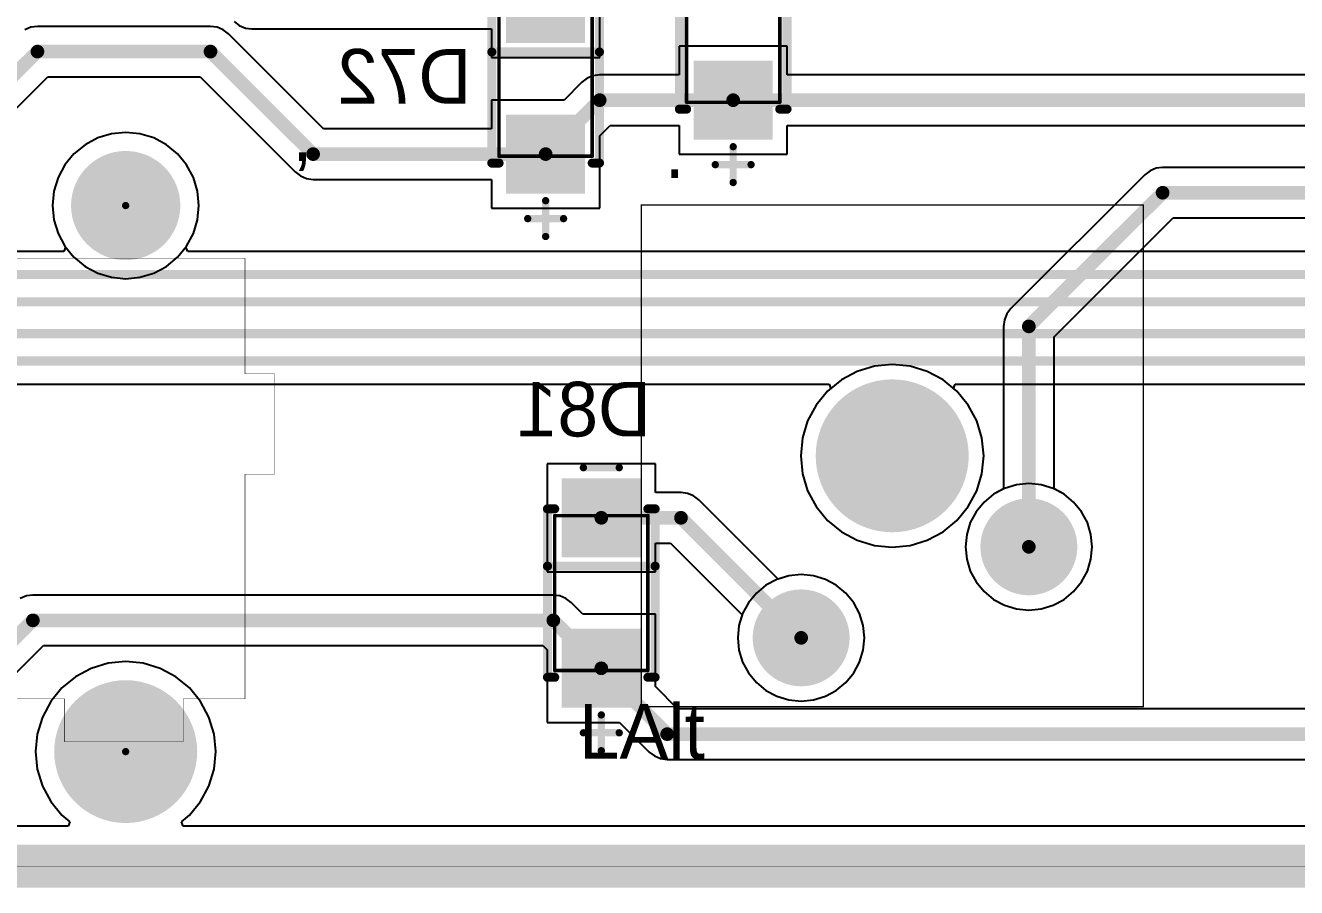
# Model space of a CAD drawing. Header units: millimetres. Extents: x 25 to 374, y 23 to 150.
# Drawn here: x 203.72 to 239.17, y 22.97 to 47.03 of the extents above; entities that cross this region are included whole.
import ezdxf

# ---------------------------------------------------------------- set-up
doc = ezdxf.new("R2010")
doc.units = ezdxf.units.MM
for name, color, linetype in [('BottomLayer', 5, 'Continuous'), ('BottomOverlay', 54, 'Continuous'), ('BottomPaste', 16, 'Continuous'), ('BottomSolder', 6, 'Continuous'), ('KeepOutLayer', 6, 'Continuous'), ('Mechanical1', 6, 'Continuous'), ('Mechanical13', 56, 'Continuous'), ('Mechanical15', 56, 'Continuous'), ('MultiLayer', 9, 'Continuous'), ('PadHoleLayer', 156, 'Continuous'), ('TopLayer', 1, 'Continuous'), ('TopOverlay', 2, 'Continuous'), ('TopSolder', 216, 'Continuous')]:
    doc.layers.add(name, color=color, linetype=linetype)

# ---------------------------------------------------------------- blocks, each defined once
blk = doc.blocks.new('SMA_DO_214AC__S1_B_100')
at = {"layer": 'BottomLayer'}
for points in [[(-1.1, -1), (-1.1, 1), (-3.1, -1), (-3.1, 1)], [(3.1, -1), (3.1, 1), (1.1, -1), (1.1, 1)]]:
    blk.add_solid(points, dxfattribs=at)
at = {"layer": 'BottomOverlay', "const_width": 0.254}
for points in [[(-2.35, 1.3), (-2.35, 1.5)], [(2.35, 1.5), (-2.35, 1.5)], [(-0.75, -1.5), (-0.75, 1.5)], [(2.35, 1.3), (2.35, 1.5)], [(-2.35, -1.5), (-2.35, -1.3)], [(2.35, -1.5), (-2.35, -1.5)], [(2.35, -1.5), (2.35, -1.3)]]:
    blk.add_lwpolyline(points, dxfattribs=at)
at = {"layer": 'BottomOverlay', "const_width": 0.127}
for points in [[(-2.414, 1.5, 1), (-2.287, 1.5, 1)], [(-2.414, 1.5, 1), (-2.287, 1.5, 1)], [(-2.414, 1.3, 1), (-2.287, 1.3, 1)], [(-0.814, 1.5, 1), (-0.687, 1.5, 1)], [(2.287, 1.5, 1), (2.414, 1.5, 1)], [(2.287, 1.5, 1), (2.414, 1.5, 1)], [(2.287, 1.3, 1), (2.414, 1.3, 1)], [(-2.414, -1.3, 1), (-2.287, -1.3, 1)], [(-2.414, -1.5, 1), (-2.287, -1.5, 1)], [(-2.414, -1.5, 1), (-2.287, -1.5, 1)], [(-0.814, -1.5, 1), (-0.687, -1.5, 1)], [(2.287, -1.3, 1), (2.414, -1.3, 1)], [(2.287, -1.5, 1), (2.414, -1.5, 1)], [(2.287, -1.5, 1), (2.414, -1.5, 1)]]:
    blk.add_lwpolyline(points, format="xyb", close=True, dxfattribs=at)
at = {"layer": 'BottomPaste'}
for points in [[(-1.1, -1), (-1.1, 1), (-3.1, -1), (-3.1, 1)], [(3.1, -1), (3.1, 1), (1.1, -1), (1.1, 1)]]:
    blk.add_solid(points, dxfattribs=at)
at = {"layer": 'BottomSolder'}
for points in [[(-0.998, -1.102), (-0.998, 1.102), (-3.202, -1.102), (-3.202, 1.102)], [(3.202, -1.102), (3.202, 1.102), (0.998, -1.102), (0.998, 1.102)]]:
    blk.add_solid(points, dxfattribs=at)
at = {"layer": 'Mechanical13', "const_width": 0.1}
for points in [[(2.16, 1.3), (-2.16, 1.3)], [(-2.16, -1.3), (-2.16, 1.3)], [(2.16, -1.3), (2.16, 1.3)], [(2.16, -1.3), (-2.16, -1.3)]]:
    blk.add_lwpolyline(points, dxfattribs=at)
at = {"layer": 'Mechanical13', "const_width": 0.05}
for points in [[(-2.185, 1.3, 1), (-2.135, 1.3, 1)], [(-2.185, 1.3, 1), (-2.135, 1.3, 1)], [(2.135, 1.3, 1), (2.185, 1.3, 1)], [(2.135, 1.3, 1), (2.185, 1.3, 1)], [(-2.185, -1.3, 1), (-2.135, -1.3, 1)], [(-2.185, -1.3, 1), (-2.135, -1.3, 1)], [(2.135, -1.3, 1), (2.185, -1.3, 1)], [(2.135, -1.3, 1), (2.185, -1.3, 1)]]:
    blk.add_lwpolyline(points, format="xyb", close=True, dxfattribs=at)
at = {"layer": 'Mechanical15', "const_width": 0.203}
for points in [[(-3.5, -0.5), (-3.5, 0.5)], [(3.9, -0.5), (3.9, 0.5)], [(4.4, 0), (3.4, 0)]]:
    blk.add_lwpolyline(points, dxfattribs=at)
at = {"layer": 'Mechanical15', "const_width": 0.102}
for points in [[(-3.551, 0.5, 1), (-3.449, 0.5, 1)], [(3.849, 0.5, 1), (3.951, 0.5, 1)], [(3.349, 0, 1), (3.451, 0, 1)], [(4.349, 0, 1), (4.451, 0, 1)], [(-3.551, -0.5, 1), (-3.449, -0.5, 1)], [(3.849, -0.5, 1), (3.951, -0.5, 1)]]:
    blk.add_lwpolyline(points, format="xyb", close=True, dxfattribs=at)
blk = doc.blocks.new('SMA_DO_214AC__S1_B_101')
at = {"layer": 'BottomLayer'}
for points in [[(-1.1, -1), (-1.1, 1), (-3.1, -1), (-3.1, 1)], [(3.1, -1), (3.1, 1), (1.1, -1), (1.1, 1)]]:
    blk.add_solid(points, dxfattribs=at)
at = {"layer": 'BottomOverlay', "const_width": 0.254}
for points in [[(-2.35, 1.3), (-2.35, 1.5)], [(2.35, 1.5), (-2.35, 1.5)], [(-0.75, -1.5), (-0.75, 1.5)], [(2.35, 1.3), (2.35, 1.5)], [(-2.35, -1.5), (-2.35, -1.3)], [(2.35, -1.5), (-2.35, -1.5)], [(2.35, -1.5), (2.35, -1.3)]]:
    blk.add_lwpolyline(points, dxfattribs=at)
at = {"layer": 'BottomOverlay', "const_width": 0.127}
for points in [[(-2.414, 1.5, 1), (-2.287, 1.5, 1)], [(-2.414, 1.5, 1), (-2.287, 1.5, 1)], [(-2.414, 1.3, 1), (-2.287, 1.3, 1)], [(-0.814, 1.5, 1), (-0.687, 1.5, 1)], [(2.287, 1.5, 1), (2.414, 1.5, 1)], [(2.287, 1.5, 1), (2.414, 1.5, 1)], [(2.287, 1.3, 1), (2.414, 1.3, 1)], [(-2.414, -1.3, 1), (-2.287, -1.3, 1)], [(-2.414, -1.5, 1), (-2.287, -1.5, 1)], [(-2.414, -1.5, 1), (-2.287, -1.5, 1)], [(-0.814, -1.5, 1), (-0.687, -1.5, 1)], [(2.287, -1.3, 1), (2.414, -1.3, 1)], [(2.287, -1.5, 1), (2.414, -1.5, 1)], [(2.287, -1.5, 1), (2.414, -1.5, 1)]]:
    blk.add_lwpolyline(points, format="xyb", close=True, dxfattribs=at)
at = {"layer": 'BottomPaste'}
for points in [[(-1.1, -1), (-1.1, 1), (-3.1, -1), (-3.1, 1)], [(3.1, -1), (3.1, 1), (1.1, -1), (1.1, 1)]]:
    blk.add_solid(points, dxfattribs=at)
at = {"layer": 'BottomSolder'}
for points in [[(-0.998, -1.102), (-0.998, 1.102), (-3.202, -1.102), (-3.202, 1.102)], [(3.202, -1.102), (3.202, 1.102), (0.998, -1.102), (0.998, 1.102)]]:
    blk.add_solid(points, dxfattribs=at)
at = {"layer": 'Mechanical13', "const_width": 0.1}
for points in [[(2.16, 1.3), (-2.16, 1.3)], [(-2.16, -1.3), (-2.16, 1.3)], [(2.16, -1.3), (2.16, 1.3)], [(2.16, -1.3), (-2.16, -1.3)]]:
    blk.add_lwpolyline(points, dxfattribs=at)
at = {"layer": 'Mechanical13', "const_width": 0.05}
for points in [[(-2.185, 1.3, 1), (-2.135, 1.3, 1)], [(-2.185, 1.3, 1), (-2.135, 1.3, 1)], [(2.135, 1.3, 1), (2.185, 1.3, 1)], [(2.135, 1.3, 1), (2.185, 1.3, 1)], [(-2.185, -1.3, 1), (-2.135, -1.3, 1)], [(-2.185, -1.3, 1), (-2.135, -1.3, 1)], [(2.135, -1.3, 1), (2.185, -1.3, 1)], [(2.135, -1.3, 1), (2.185, -1.3, 1)]]:
    blk.add_lwpolyline(points, format="xyb", close=True, dxfattribs=at)
at = {"layer": 'Mechanical15', "const_width": 0.203}
for points in [[(-3.5, -0.5), (-3.5, 0.5)], [(3.9, -0.5), (3.9, 0.5)], [(4.4, 0), (3.4, 0)]]:
    blk.add_lwpolyline(points, dxfattribs=at)
at = {"layer": 'Mechanical15', "const_width": 0.102}
for points in [[(-3.551, 0.5, 1), (-3.449, 0.5, 1)], [(3.849, 0.5, 1), (3.951, 0.5, 1)], [(3.349, 0, 1), (3.451, 0, 1)], [(4.349, 0, 1), (4.451, 0, 1)], [(-3.551, -0.5, 1), (-3.449, -0.5, 1)], [(3.849, -0.5, 1), (3.951, -0.5, 1)]]:
    blk.add_lwpolyline(points, format="xyb", close=True, dxfattribs=at)
blk = doc.blocks.new('SMA_DO_214AC__S1_B_109')
at = {"layer": 'BottomLayer'}
for points in [[(-1.1, -1), (-1.1, 1), (-3.1, -1), (-3.1, 1)], [(3.1, -1), (3.1, 1), (1.1, -1), (1.1, 1)]]:
    blk.add_solid(points, dxfattribs=at)
at = {"layer": 'BottomOverlay', "const_width": 0.254}
for points in [[(-2.35, 1.3), (-2.35, 1.5)], [(2.35, 1.5), (-2.35, 1.5)], [(-0.75, -1.5), (-0.75, 1.5)], [(2.35, 1.3), (2.35, 1.5)], [(-2.35, -1.5), (-2.35, -1.3)], [(2.35, -1.5), (-2.35, -1.5)], [(2.35, -1.5), (2.35, -1.3)]]:
    blk.add_lwpolyline(points, dxfattribs=at)
at = {"layer": 'BottomOverlay', "const_width": 0.127}
for points in [[(-2.414, 1.5, 1), (-2.287, 1.5, 1)], [(-2.414, 1.5, 1), (-2.287, 1.5, 1)], [(-2.414, 1.3, 1), (-2.287, 1.3, 1)], [(-0.814, 1.5, 1), (-0.687, 1.5, 1)], [(2.287, 1.5, 1), (2.414, 1.5, 1)], [(2.287, 1.5, 1), (2.414, 1.5, 1)], [(2.287, 1.3, 1), (2.414, 1.3, 1)], [(-2.414, -1.3, 1), (-2.287, -1.3, 1)], [(-2.414, -1.5, 1), (-2.287, -1.5, 1)], [(-2.414, -1.5, 1), (-2.287, -1.5, 1)], [(-0.814, -1.5, 1), (-0.687, -1.5, 1)], [(2.287, -1.3, 1), (2.414, -1.3, 1)], [(2.287, -1.5, 1), (2.414, -1.5, 1)], [(2.287, -1.5, 1), (2.414, -1.5, 1)]]:
    blk.add_lwpolyline(points, format="xyb", close=True, dxfattribs=at)
at = {"layer": 'BottomPaste'}
for points in [[(-1.1, -1), (-1.1, 1), (-3.1, -1), (-3.1, 1)], [(3.1, -1), (3.1, 1), (1.1, -1), (1.1, 1)]]:
    blk.add_solid(points, dxfattribs=at)
at = {"layer": 'BottomSolder'}
for points in [[(-0.998, -1.102), (-0.998, 1.102), (-3.202, -1.102), (-3.202, 1.102)], [(3.202, -1.102), (3.202, 1.102), (0.998, -1.102), (0.998, 1.102)]]:
    blk.add_solid(points, dxfattribs=at)
at = {"layer": 'Mechanical13', "const_width": 0.1}
for points in [[(2.16, 1.3), (-2.16, 1.3)], [(-2.16, -1.3), (-2.16, 1.3)], [(2.16, -1.3), (2.16, 1.3)], [(2.16, -1.3), (-2.16, -1.3)]]:
    blk.add_lwpolyline(points, dxfattribs=at)
at = {"layer": 'Mechanical13', "const_width": 0.05}
for points in [[(-2.185, 1.3, 1), (-2.135, 1.3, 1)], [(-2.185, 1.3, 1), (-2.135, 1.3, 1)], [(2.135, 1.3, 1), (2.185, 1.3, 1)], [(2.135, 1.3, 1), (2.185, 1.3, 1)], [(-2.185, -1.3, 1), (-2.135, -1.3, 1)], [(-2.185, -1.3, 1), (-2.135, -1.3, 1)], [(2.135, -1.3, 1), (2.185, -1.3, 1)], [(2.135, -1.3, 1), (2.185, -1.3, 1)]]:
    blk.add_lwpolyline(points, format="xyb", close=True, dxfattribs=at)
at = {"layer": 'Mechanical15', "const_width": 0.203}
for points in [[(-3.5, -0.5), (-3.5, 0.5)], [(3.9, -0.5), (3.9, 0.5)], [(4.4, 0), (3.4, 0)]]:
    blk.add_lwpolyline(points, dxfattribs=at)
at = {"layer": 'Mechanical15', "const_width": 0.102}
for points in [[(-3.551, 0.5, 1), (-3.449, 0.5, 1)], [(3.849, 0.5, 1), (3.951, 0.5, 1)], [(3.349, 0, 1), (3.451, 0, 1)], [(4.349, 0, 1), (4.451, 0, 1)], [(-3.551, -0.5, 1), (-3.449, -0.5, 1)], [(3.849, -0.5, 1), (3.951, -0.5, 1)]]:
    blk.add_lwpolyline(points, format="xyb", close=True, dxfattribs=at)
blk = doc.blocks.new('1_6_25_120')
at = {"layer": 'BottomSolder', "const_width": 0.1016}
for points in [[(49.9872, 6.985, 1), (50.0888, 6.985, 1)], [(49.9872, -8.255, 1), (50.0888, -8.255, 1)]]:
    blk.add_lwpolyline(points, format="xyb", close=True, dxfattribs=at)
at = {"layer": 'PadHoleLayer'}
for points, const_width in [([(49.276, 6.985, 1), (50.8, 6.985, 1)], 1.524), ([(49.04105, -8.255, 1), (51.03495, -8.255, 1)], 1.9939)]:
    blk.add_lwpolyline(points, format="xyb", close=True, dxfattribs=dict(at, const_width=const_width))
at = {"layer": 'TopSolder', "const_width": 0.1016}
for points in [[(49.9872, 6.985, 1), (50.0888, 6.985, 1)], [(49.9872, -8.255, 1), (50.0888, -8.255, 1)]]:
    blk.add_lwpolyline(points, format="xyb", close=True, dxfattribs=at)
blk = doc.blocks.new('MX_SW_3_201')
at = {"layer": 'BottomLayer'}
for points, const_width in [([(-1.016, 0, 1), (1.016, 0, 1)], 2.032), ([(3.185, -2.54, 1), (4.435, -2.54, 1)], 1.25), ([(-3.165, -5.08, 1), (-1.915, -5.08, 1)], 1.25)]:
    blk.add_lwpolyline(points, format="xyb", close=True, dxfattribs=dict(at, const_width=const_width))
at = {"layer": 'BottomSolder'}
for points, const_width in [([(-1.067, 0, 1), (1.067, 0, 1)], 2.134), ([(3.134, -2.54, 1), (4.486, -2.54, 1)], 1.352), ([(-3.216, -5.08, 1), (-1.864, -5.08, 1)], 1.352)]:
    blk.add_lwpolyline(points, format="xyb", close=True, dxfattribs=dict(at, const_width=const_width))
at = {"layer": 'Mechanical1', "const_width": 0.0381}
for points in [[(-7, -7), (-7, 7)], [(-7, 7), (7, 7)], [(7, -7), (7, 7)], [(-7, -7), (7, -7)]]:
    blk.add_lwpolyline(points, dxfattribs=at)
at = {"layer": 'Mechanical1', "const_width": 0.0191}
for points in [[(-7.01, 7, 1), (-6.99, 7, 1)], [(-7.01, 7, 1), (-6.99, 7, 1)], [(6.99, 7, 1), (7.01, 7, 1)], [(6.99, 7, 1), (7.01, 7, 1)], [(-7.01, -7, 1), (-6.99, -7, 1)], [(-7.01, -7, 1), (-6.99, -7, 1)], [(6.99, -7, 1), (7.01, -7, 1)], [(6.99, -7, 1), (7.01, -7, 1)]]:
    blk.add_lwpolyline(points, format="xyb", close=True, dxfattribs=at)
at = {"layer": 'MultiLayer'}
for points, const_width in [([(-1.016, 0, 1), (1.016, 0, 1)], 2.032), ([(3.185, -2.54, 1), (4.435, -2.54, 1)], 1.25), ([(-3.165, -5.08, 1), (-1.915, -5.08, 1)], 1.25)]:
    blk.add_lwpolyline(points, format="xyb", close=True, dxfattribs=dict(at, const_width=const_width))
at = {"layer": 'PadHoleLayer'}
for points, const_width in [([(-1.016, 0, 1), (1.016, 0, 1)], 2.032), ([(3.435, -2.54, 1), (4.185, -2.54, 1)], 0.75), ([(-2.915, -5.08, 1), (-2.165, -5.08, 1)], 0.75)]:
    blk.add_lwpolyline(points, format="xyb", close=True, dxfattribs=dict(at, const_width=const_width))
at = {"layer": 'TopLayer'}
for points, const_width in [([(-1.016, 0, 1), (1.016, 0, 1)], 2.032), ([(3.185, -2.54, 1), (4.435, -2.54, 1)], 1.25), ([(-3.165, -5.08, 1), (-1.915, -5.08, 1)], 1.25)]:
    blk.add_lwpolyline(points, format="xyb", close=True, dxfattribs=dict(at, const_width=const_width))
at = {"layer": 'TopSolder'}
for points, const_width in [([(-1.067, 0, 1), (1.067, 0, 1)], 2.134), ([(3.134, -2.54, 1), (4.486, -2.54, 1)], 1.352), ([(-3.216, -5.08, 1), (-1.864, -5.08, 1)], 1.352)]:
    blk.add_lwpolyline(points, format="xyb", close=True, dxfattribs=dict(at, const_width=const_width))

msp = doc.modelspace()

# ---------------------------------------------------------------- linework, layer by layer
at = {"layer": 'BottomLayer'}
for p, q in [((219.732, 46.132), (219.732, 49.148)), ((203.869, 46.982), (203.699, 46.912)), ((204.051, 47.006), (203.869, 46.982)), ((208.877, 47.006), (204.051, 47.006)), ((209.059, 46.982), (208.877, 47.006)), ((209.229, 46.912), (209.059, 46.982)), ((209.375, 46.8), (209.229, 46.912)), ((212.031, 44.144), (209.375, 46.8)), ((209.535, 47.141), (209.681, 47.03)), ((209.681, 47.03), (209.851, 46.959)), ((209.851, 46.959), (210.033, 46.935)), ((210.033, 46.935), (216.716, 46.935)), ((216.716, 46.935), (216.716, 46.132)), ((224.962, 46.454), (221.946, 46.454)), ((221.946, 46.454), (221.946, 45.65)), ((224.962, 45.65), (224.962, 46.454)), ((216.716, 46.132), (219.732, 46.132)), ((203.193, 44.448), (204.343, 45.597)), ((204.343, 45.597), (208.585, 45.597)), ((208.585, 45.597), (211.241, 42.941)), ((219.232, 45.444), (218.736, 44.948)), ((219.378, 45.556), (219.232, 45.444)), ((219.548, 45.626), (219.378, 45.556)), ((219.73, 45.65), (219.548, 45.626)), ((221.946, 45.65), (219.73, 45.65)), ((241.019, 45.65), (224.962, 45.65)), ((218.736, 44.948), (216.716, 44.948)), ((216.716, 44.948), (216.716, 44.144)), ((206.114, 44.007), (205.731, 43.89)), ((206.512, 44.046), (206.114, 44.007)), ((206.911, 44.007), (206.512, 44.046)), ((207.294, 43.89), (206.911, 44.007)), ((216.716, 44.144), (212.031, 44.144)), ((219.732, 43.951), (220.022, 44.241)), ((220.022, 44.241), (221.946, 44.241)), ((221.946, 44.241), (221.946, 43.438)), ((224.962, 43.438), (224.962, 44.241)), ((224.962, 44.241), (241.019, 44.241)), ((205.378, 43.702), (205.068, 43.448)), ((205.731, 43.89), (205.378, 43.702)), ((207.647, 43.702), (207.294, 43.89)), ((207.956, 43.448), (207.647, 43.702)), ((219.732, 41.932), (219.732, 43.951)), ((205.068, 43.448), (204.814, 43.138)), ((208.21, 43.138), (207.956, 43.448)), ((221.946, 43.438), (224.962, 43.438)), ((204.814, 43.138), (204.626, 42.785)), ((208.399, 42.785), (208.21, 43.138)), ((211.241, 42.941), (211.387, 42.83)), ((204.626, 42.785), (204.51, 42.402)), ((208.515, 42.402), (208.399, 42.785)), ((211.387, 42.83), (211.557, 42.759)), ((211.557, 42.759), (211.739, 42.735)), ((211.739, 42.735), (216.716, 42.735)), ((216.716, 42.735), (216.716, 41.932)), ((204.51, 42.402), (204.47, 42.004)), ((208.554, 42.004), (208.515, 42.402)), ((204.47, 42.004), (204.51, 41.606)), ((208.515, 41.606), (208.554, 42.004)), ((216.716, 41.932), (219.732, 41.932)), ((204.51, 41.606), (204.626, 41.223)), ((208.399, 41.223), (208.515, 41.606)), ((204.626, 41.223), (204.814, 40.87)), ((208.21, 40.87), (208.399, 41.223)), ((204.838, 40.841), (204.784, 40.726)), ((204.814, 40.87), (204.838, 40.841)), ((208.186, 40.841), (208.21, 40.87)), ((208.241, 40.726), (208.186, 40.841)), ((204.784, 40.726), (108.165, 40.726)), ((290.937, 40.726), (208.241, 40.726)), ((161.52, 37.018), (226.133, 37.018)), ((226.175, 36.899), (226.084, 36.824)), ((226.133, 37.018), (226.175, 36.899)), ((229.602, 36.899), (229.645, 37.018)), ((229.694, 36.824), (229.602, 36.899)), ((229.645, 37.018), (249.949, 37.018)), ((226.084, 36.824), (225.767, 36.437)), ((230.011, 36.437), (229.694, 36.824)), ((225.767, 36.437), (225.531, 35.996)), ((230.247, 35.996), (230.011, 36.437)), ((225.531, 35.996), (225.386, 35.517)), ((230.392, 35.517), (230.247, 35.996)), ((225.386, 35.517), (225.337, 35.019)), ((230.441, 35.019), (230.392, 35.517)), ((221.284, 34.797), (218.268, 34.797)), ((218.268, 34.797), (218.268, 31.781)), ((221.284, 33.993), (221.284, 34.797)), ((225.337, 35.019), (225.386, 34.521)), ((230.392, 34.521), (230.441, 35.019)), ((225.386, 34.521), (225.531, 34.042)), ((230.247, 34.042), (230.392, 34.521)), ((225.531, 34.042), (225.767, 33.601)), ((230.011, 33.601), (230.247, 34.042)), ((231.023, 34.111), (230.717, 33.948)), ((231.354, 34.212), (231.023, 34.111)), ((231.699, 34.245), (231.354, 34.212)), ((232.043, 34.212), (231.699, 34.245)), ((232.375, 34.111), (232.043, 34.212)), ((232.68, 33.948), (232.375, 34.111)), ((221.999, 33.993), (221.284, 33.993)), ((222.181, 33.969), (221.999, 33.993)), ((222.351, 33.899), (222.181, 33.969)), ((222.497, 33.787), (222.351, 33.899)), ((224.704, 31.58), (222.497, 33.787)), ((230.45, 33.728), (230.23, 33.46)), ((230.717, 33.948), (230.45, 33.728)), ((232.948, 33.728), (232.68, 33.948)), ((233.168, 33.46), (232.948, 33.728)), ((225.767, 33.601), (226.084, 33.214)), ((229.694, 33.214), (230.011, 33.601)), ((230.23, 33.46), (230.067, 33.155)), ((233.331, 33.155), (233.168, 33.46)), ((226.084, 33.214), (226.471, 32.897)), ((229.307, 32.897), (229.694, 33.214)), ((230.067, 33.155), (229.966, 32.824)), ((233.431, 32.824), (233.331, 33.155)), ((226.471, 32.897), (226.912, 32.661)), ((226.912, 32.661), (227.391, 32.516)), ((228.387, 32.516), (228.866, 32.661)), ((228.866, 32.661), (229.307, 32.897)), ((229.966, 32.824), (229.932, 32.479)), ((233.465, 32.479), (233.431, 32.824)), ((221.284, 31.781), (221.284, 32.584)), ((221.284, 32.584), (221.707, 32.584)), ((221.707, 32.584), (223.707, 30.584)), ((227.391, 32.516), (227.889, 32.467)), ((227.889, 32.467), (228.387, 32.516)), ((229.932, 32.479), (229.966, 32.134)), ((233.431, 32.134), (233.465, 32.479)), ((229.966, 32.134), (230.067, 31.803)), ((233.331, 31.803), (233.431, 32.134)), ((218.268, 31.781), (221.284, 31.781)), ((225.004, 31.672), (224.704, 31.58)), ((225.349, 31.705), (225.004, 31.672)), ((225.693, 31.672), (225.349, 31.705)), ((226.025, 31.571), (225.693, 31.672)), ((226.33, 31.408), (226.025, 31.571)), ((230.067, 31.803), (230.23, 31.498)), ((233.168, 31.498), (233.331, 31.803)), ((226.598, 31.188), (226.33, 31.408)), ((230.23, 31.498), (230.45, 31.23)), ((230.45, 31.23), (230.717, 31.01)), ((232.68, 31.01), (232.948, 31.23)), ((232.948, 31.23), (233.168, 31.498)), ((203.742, 31.107), (203.572, 31.037)), ((203.924, 31.131), (203.742, 31.107)), ((218.438, 31.131), (203.924, 31.131)), ((218.62, 31.107), (218.438, 31.131)), ((218.79, 31.037), (218.62, 31.107)), ((218.936, 30.925), (218.79, 31.037)), ((219.264, 30.597), (218.936, 30.925)), ((226.818, 30.92), (226.598, 31.188)), ((226.981, 30.615), (226.818, 30.92)), ((230.717, 31.01), (231.023, 30.847)), ((231.023, 30.847), (231.354, 30.746)), ((232.043, 30.746), (232.375, 30.847)), ((232.375, 30.847), (232.68, 31.01)), ((221.284, 30.597), (219.264, 30.597)), ((221.284, 28.577), (221.284, 30.597)), ((223.707, 30.584), (223.616, 30.284)), ((227.081, 30.284), (226.981, 30.615)), ((231.354, 30.746), (231.699, 30.712)), ((231.699, 30.712), (232.043, 30.746)), ((223.616, 30.284), (223.582, 29.939)), ((227.115, 29.939), (227.081, 30.284)), ((223.582, 29.939), (223.616, 29.594)), ((227.081, 29.594), (227.115, 29.939)), ((201.247, 26.753), (204.216, 29.722)), ((204.216, 29.722), (218.146, 29.722)), ((218.146, 29.722), (218.268, 29.6)), ((218.268, 29.6), (218.268, 27.581)), ((223.616, 29.594), (223.717, 29.263)), ((226.981, 29.263), (227.081, 29.594)), ((205.55, 29.087), (205.115, 28.854)), ((206.022, 29.23), (205.55, 29.087)), ((206.512, 29.278), (206.022, 29.23)), ((207.003, 29.23), (206.512, 29.278)), ((207.474, 29.087), (207.003, 29.23)), ((207.909, 28.854), (207.474, 29.087)), ((223.717, 29.263), (223.88, 28.958)), ((226.818, 28.958), (226.981, 29.263)), ((205.115, 28.854), (204.734, 28.542)), ((208.29, 28.542), (207.909, 28.854)), ((223.88, 28.958), (224.1, 28.69)), ((226.598, 28.69), (226.818, 28.958)), ((204.734, 28.542), (204.422, 28.161)), ((208.602, 28.161), (208.29, 28.542)), ((221.905, 27.956), (221.284, 28.577)), ((224.1, 28.69), (224.367, 28.47)), ((224.367, 28.47), (224.673, 28.307)), ((226.025, 28.307), (226.33, 28.47)), ((226.33, 28.47), (226.598, 28.69)), ((204.422, 28.161), (204.19, 27.726)), ((208.835, 27.726), (208.602, 28.161)), ((224.673, 28.307), (225.004, 28.206)), ((225.004, 28.206), (225.349, 28.172)), ((225.349, 28.172), (225.693, 28.206)), ((225.693, 28.206), (226.025, 28.307)), ((204.19, 27.726), (204.046, 27.254)), ((208.978, 27.254), (208.835, 27.726)), ((241.444, 27.956), (221.905, 27.956)), ((218.268, 27.581), (220.288, 27.581)), ((220.288, 27.581), (221.115, 26.753)), ((204.046, 27.254), (203.998, 26.764)), ((209.026, 26.764), (208.978, 27.254)), ((203.998, 26.764), (204.046, 26.274)), ((208.978, 26.274), (209.026, 26.764)), ((221.115, 26.753), (221.261, 26.642)), ((221.261, 26.642), (221.431, 26.571)), ((204.046, 26.274), (204.19, 25.802)), ((208.835, 25.802), (208.978, 26.274)), ((221.431, 26.571), (221.613, 26.547)), ((221.613, 26.547), (241.736, 26.547)), ((204.19, 25.802), (204.422, 25.367)), ((208.602, 25.367), (208.835, 25.802)), ((204.422, 25.367), (204.734, 24.986)), ((208.29, 24.986), (208.602, 25.367)), ((204.734, 24.986), (204.954, 24.806)), ((208.07, 24.806), (208.29, 24.986)), ((204.912, 24.686), (108.037, 24.686)), ((204.954, 24.806), (204.912, 24.686)), ((208.113, 24.686), (208.07, 24.806)), ((372.04, 24.686), (208.113, 24.686))]:
    msp.add_line(p, q, dxfattribs=at)
for points, const_width in [([(202.695, 44.946), (204.051, 46.302)], 0.381), ([(204.051, 46.302), (208.877, 46.302)], 0.381), ([(208.877, 46.302), (211.739, 43.44)], 0.381), ([(218.224, 43.44), (219.73, 44.946)], 0.381), ([(219.73, 44.946), (223.454, 44.946)], 0.381), ([(223.454, 44.946), (242.527, 44.946)], 0.381), ([(211.739, 43.44), (218.224, 43.44)], 0.381), ([(100.63, 40.079), (291.554, 40.079)], 0.254), ([(81.877, 39.317), (292.697, 39.317)], 0.254), ([(51.75, 38.428), (294.475, 38.428)], 0.254), ([(161.252, 37.666), (331.178, 37.666)], 0.254), ([(219.776, 33.289), (221.999, 33.289)], 0.381), ([(221.999, 33.289), (225.349, 29.939)], 0.381), ([(200.749, 27.252), (203.924, 30.427)], 0.381), ([(203.924, 30.427), (218.438, 30.427)], 0.381), ([(218.438, 30.427), (219.776, 29.089)], 0.381), ([(219.776, 29.089), (221.613, 27.252)], 0.381), ([(221.613, 27.252), (241.736, 27.252)], 0.381)]:
    msp.add_lwpolyline(points, dxfattribs=dict(at, const_width=const_width))
at = {"layer": 'BottomLayer', "const_width": 0.191}
for points in [[(203.956, 46.302, 1), (204.146, 46.302, 1)], [(203.956, 46.302, 1), (204.146, 46.302, 1)], [(208.782, 46.302, 1), (208.972, 46.302, 1)], [(208.782, 46.302, 1), (208.972, 46.302, 1)], [(219.635, 44.946, 1), (219.826, 44.946, 1)], [(219.635, 44.946, 1), (219.826, 44.946, 1)], [(223.359, 44.946, 1), (223.549, 44.946, 1)], [(223.359, 44.946, 1), (223.549, 44.946, 1)], [(211.644, 43.44, 1), (211.834, 43.44, 1)], [(211.644, 43.44, 1), (211.834, 43.44, 1)], [(218.129, 43.44, 1), (218.319, 43.44, 1)], [(218.129, 43.44, 1), (218.319, 43.44, 1)], [(219.681, 33.289, 1), (219.871, 33.289, 1)], [(221.904, 33.289, 1), (222.094, 33.289, 1)], [(221.904, 33.289, 1), (222.094, 33.289, 1)], [(203.829, 30.427, 1), (204.019, 30.427, 1)], [(203.829, 30.427, 1), (204.019, 30.427, 1)], [(218.343, 30.427, 1), (218.533, 30.427, 1)], [(218.343, 30.427, 1), (218.533, 30.427, 1)], [(225.254, 29.939, 1), (225.444, 29.939, 1)], [(219.681, 29.089, 1), (219.871, 29.089, 1)], [(219.681, 29.089, 1), (219.871, 29.089, 1)], [(221.518, 27.252, 1), (221.708, 27.252, 1)], [(221.518, 27.252, 1), (221.708, 27.252, 1)]]:
    msp.add_lwpolyline(points, format="xyb", close=True, dxfattribs=at)
at = {"layer": 'KeepOutLayer', "const_width": 1.2}
msp.add_lwpolyline([(25.495, 23.569), (373.158, 23.569)], dxfattribs=at)
at = {"layer": 'Mechanical1', "const_width": 0.0127}
for points in [[(220.901, 42.005), (234.9, 42.005)], [(220.901, 28.006), (220.901, 42.005)], [(234.9, 28.006), (234.9, 42.005)], [(203.089, 40.535), (209.838, 40.535)], [(209.838, 37.305), (209.838, 40.535)], [(209.838, 37.305), (210.662, 37.305)], [(210.662, 34.505), (210.662, 37.305)], [(209.838, 28.235), (209.838, 34.505)], [(209.838, 34.505), (210.662, 34.505)], [(203.089, 28.235), (204.812, 28.235)], [(204.812, 27.036), (204.812, 28.235)], [(208.113, 27.036), (208.113, 28.235)], [(208.113, 28.235), (209.838, 28.235)], [(220.901, 28.006), (234.9, 28.006)], [(204.812, 27.036), (208.113, 27.036)], [(25.495, 23.569), (373.158, 23.569)]]:
    msp.add_lwpolyline(points, dxfattribs=at)
at = {"layer": 'Mechanical1', "const_width": 0.00635}
for points in [[(220.898, 42.005, 1), (220.904, 42.005, 1)], [(220.898, 42.005, 1), (220.904, 42.005, 1)], [(234.897, 42.005, 1), (234.903, 42.005, 1)], [(234.897, 42.005, 1), (234.903, 42.005, 1)], [(209.835, 40.535, 1), (209.841, 40.535, 1)], [(209.835, 40.535, 1), (209.841, 40.535, 1)], [(209.835, 37.305, 1), (209.841, 37.305, 1)], [(209.835, 37.305, 1), (209.841, 37.305, 1)], [(210.659, 37.305, 1), (210.665, 37.305, 1)], [(210.659, 37.305, 1), (210.665, 37.305, 1)], [(209.835, 34.505, 1), (209.841, 34.505, 1)], [(209.835, 34.505, 1), (209.841, 34.505, 1)], [(210.659, 34.505, 1), (210.665, 34.505, 1)], [(210.659, 34.505, 1), (210.665, 34.505, 1)], [(204.809, 28.235, 1), (204.815, 28.235, 1)], [(204.809, 28.235, 1), (204.815, 28.235, 1)], [(208.11, 28.235, 1), (208.116, 28.235, 1)], [(208.11, 28.235, 1), (208.116, 28.235, 1)], [(209.835, 28.235, 1), (209.841, 28.235, 1)], [(209.835, 28.235, 1), (209.841, 28.235, 1)], [(220.898, 28.006, 1), (220.904, 28.006, 1)], [(220.898, 28.006, 1), (220.904, 28.006, 1)], [(234.897, 28.006, 1), (234.903, 28.006, 1)], [(234.897, 28.006, 1), (234.903, 28.006, 1)], [(204.809, 27.036, 1), (204.815, 27.036, 1)], [(204.809, 27.036, 1), (204.815, 27.036, 1)], [(208.11, 27.036, 1), (208.116, 27.036, 1)], [(208.11, 27.036, 1), (208.116, 27.036, 1)]]:
    msp.add_lwpolyline(points, format="xyb", close=True, dxfattribs=at)
at = {"layer": 'TopLayer'}
for p, q in [((206.114, 44.007), (205.731, 43.89)), ((206.512, 44.046), (206.114, 44.007)), ((206.911, 44.007), (206.512, 44.046)), ((207.294, 43.89), (206.911, 44.007)), ((205.378, 43.702), (205.068, 43.448)), ((205.731, 43.89), (205.378, 43.702)), ((207.647, 43.702), (207.294, 43.89)), ((207.956, 43.448), (207.647, 43.702)), ((205.068, 43.448), (204.814, 43.138)), ((208.21, 43.138), (207.956, 43.448)), ((204.814, 43.138), (204.626, 42.785)), ((208.399, 42.785), (208.21, 43.138)), ((235.078, 42.972), (234.932, 42.86)), ((235.248, 43.043), (235.078, 42.972)), ((235.43, 43.067), (235.248, 43.043)), ((249.558, 43.067), (235.43, 43.067)), ((204.626, 42.785), (204.51, 42.402)), ((208.515, 42.402), (208.399, 42.785)), ((234.932, 42.86), (231.201, 39.129)), ((204.51, 42.402), (204.47, 42.004)), ((208.554, 42.004), (208.515, 42.402)), ((204.47, 42.004), (204.51, 41.606)), ((208.515, 41.606), (208.554, 42.004)), ((204.51, 41.606), (204.626, 41.223)), ((208.399, 41.223), (208.515, 41.606)), ((232.403, 38.339), (235.722, 41.658)), ((235.722, 41.658), (249.85, 41.658)), ((204.626, 41.223), (204.814, 40.87)), ((208.21, 40.87), (208.399, 41.223)), ((204.814, 40.87), (205.068, 40.56)), ((207.956, 40.56), (208.21, 40.87)), ((205.068, 40.56), (205.378, 40.306)), ((207.647, 40.306), (207.956, 40.56)), ((205.378, 40.306), (205.731, 40.118)), ((205.731, 40.118), (206.114, 40.001)), ((206.911, 40.001), (207.294, 40.118)), ((207.294, 40.118), (207.647, 40.306)), ((206.114, 40.001), (206.512, 39.962)), ((206.512, 39.962), (206.911, 40.001)), ((231.201, 39.129), (231.089, 38.983)), ((231.018, 38.813), (230.994, 38.631)), ((231.089, 38.983), (231.018, 38.813)), ((230.994, 38.631), (230.994, 34.096)), ((232.403, 34.096), (232.403, 38.339)), ((226.912, 37.377), (226.471, 37.141)), ((227.391, 37.522), (226.912, 37.377)), ((227.889, 37.571), (227.391, 37.522)), ((228.387, 37.522), (227.889, 37.571)), ((228.866, 37.377), (228.387, 37.522)), ((229.307, 37.141), (228.866, 37.377)), ((226.471, 37.141), (226.084, 36.824)), ((229.694, 36.824), (229.307, 37.141)), ((226.084, 36.824), (225.767, 36.437)), ((230.011, 36.437), (229.694, 36.824)), ((225.767, 36.437), (225.531, 35.996)), ((230.247, 35.996), (230.011, 36.437)), ((225.531, 35.996), (225.386, 35.517)), ((230.392, 35.517), (230.247, 35.996)), ((225.386, 35.517), (225.337, 35.019)), ((230.441, 35.019), (230.392, 35.517)), ((225.337, 35.019), (225.386, 34.521)), ((230.392, 34.521), (230.441, 35.019)), ((225.386, 34.521), (225.531, 34.042)), ((230.247, 34.042), (230.392, 34.521)), ((225.531, 34.042), (225.767, 33.601)), ((230.011, 33.601), (230.247, 34.042)), ((230.994, 34.096), (230.717, 33.948)), ((232.68, 33.948), (232.403, 34.096)), ((230.45, 33.728), (230.23, 33.46)), ((230.717, 33.948), (230.45, 33.728)), ((232.948, 33.728), (232.68, 33.948)), ((233.168, 33.46), (232.948, 33.728)), ((225.767, 33.601), (226.084, 33.214)), ((229.694, 33.214), (230.011, 33.601)), ((230.23, 33.46), (230.067, 33.155)), ((233.331, 33.155), (233.168, 33.46)), ((226.084, 33.214), (226.471, 32.897)), ((229.307, 32.897), (229.694, 33.214)), ((230.067, 33.155), (229.966, 32.824)), ((233.431, 32.824), (233.331, 33.155)), ((226.471, 32.897), (226.912, 32.661)), ((226.912, 32.661), (227.391, 32.516)), ((228.387, 32.516), (228.866, 32.661)), ((228.866, 32.661), (229.307, 32.897)), ((229.966, 32.824), (229.932, 32.479)), ((233.465, 32.479), (233.431, 32.824)), ((227.391, 32.516), (227.889, 32.467)), ((227.889, 32.467), (228.387, 32.516)), ((229.932, 32.479), (229.966, 32.134)), ((233.431, 32.134), (233.465, 32.479)), ((229.966, 32.134), (230.067, 31.803)), ((233.331, 31.803), (233.431, 32.134)), ((224.673, 31.571), (224.367, 31.408)), ((225.004, 31.672), (224.673, 31.571)), ((225.349, 31.705), (225.004, 31.672)), ((225.693, 31.672), (225.349, 31.705)), ((226.025, 31.571), (225.693, 31.672)), ((226.33, 31.408), (226.025, 31.571)), ((230.067, 31.803), (230.23, 31.498)), ((233.168, 31.498), (233.331, 31.803)), ((224.367, 31.408), (224.1, 31.188)), ((226.598, 31.188), (226.33, 31.408)), ((230.23, 31.498), (230.45, 31.23)), ((230.45, 31.23), (230.717, 31.01)), ((232.68, 31.01), (232.948, 31.23)), ((232.948, 31.23), (233.168, 31.498)), ((223.88, 30.92), (223.717, 30.615)), ((224.1, 31.188), (223.88, 30.92)), ((226.818, 30.92), (226.598, 31.188)), ((226.981, 30.615), (226.818, 30.92)), ((230.717, 31.01), (231.023, 30.847)), ((231.023, 30.847), (231.354, 30.746)), ((232.043, 30.746), (232.375, 30.847)), ((232.375, 30.847), (232.68, 31.01)), ((223.717, 30.615), (223.616, 30.284)), ((227.081, 30.284), (226.981, 30.615)), ((231.354, 30.746), (231.699, 30.712)), ((231.699, 30.712), (232.043, 30.746)), ((223.616, 30.284), (223.582, 29.939)), ((227.115, 29.939), (227.081, 30.284)), ((223.582, 29.939), (223.616, 29.594)), ((227.081, 29.594), (227.115, 29.939)), ((223.616, 29.594), (223.717, 29.263)), ((226.981, 29.263), (227.081, 29.594)), ((205.55, 29.087), (205.115, 28.854)), ((206.022, 29.23), (205.55, 29.087)), ((206.512, 29.278), (206.022, 29.23)), ((207.003, 29.23), (206.512, 29.278)), ((207.474, 29.087), (207.003, 29.23)), ((207.909, 28.854), (207.474, 29.087)), ((223.717, 29.263), (223.88, 28.958)), ((226.818, 28.958), (226.981, 29.263)), ((205.115, 28.854), (204.734, 28.542)), ((208.29, 28.542), (207.909, 28.854)), ((223.88, 28.958), (224.1, 28.69)), ((226.598, 28.69), (226.818, 28.958)), ((204.734, 28.542), (204.422, 28.161)), ((208.602, 28.161), (208.29, 28.542)), ((224.1, 28.69), (224.367, 28.47)), ((224.367, 28.47), (224.673, 28.307)), ((226.025, 28.307), (226.33, 28.47)), ((226.33, 28.47), (226.598, 28.69)), ((204.422, 28.161), (204.19, 27.726)), ((208.835, 27.726), (208.602, 28.161)), ((224.673, 28.307), (225.004, 28.206)), ((225.004, 28.206), (225.349, 28.172)), ((225.349, 28.172), (225.693, 28.206)), ((225.693, 28.206), (226.025, 28.307)), ((204.19, 27.726), (204.046, 27.254)), ((208.978, 27.254), (208.835, 27.726)), ((204.046, 27.254), (203.998, 26.764)), ((209.026, 26.764), (208.978, 27.254)), ((203.998, 26.764), (204.046, 26.274)), ((208.978, 26.274), (209.026, 26.764)), ((204.046, 26.274), (204.19, 25.802)), ((208.835, 25.802), (208.978, 26.274)), ((204.19, 25.802), (204.422, 25.367)), ((208.602, 25.367), (208.835, 25.802)), ((204.422, 25.367), (204.734, 24.986)), ((208.29, 24.986), (208.602, 25.367)), ((204.734, 24.986), (204.954, 24.806)), ((208.07, 24.806), (208.29, 24.986)), ((204.912, 24.686), (108.037, 24.686)), ((204.954, 24.806), (204.912, 24.686)), ((208.113, 24.686), (208.07, 24.806)), ((372.04, 24.686), (208.113, 24.686))]:
    msp.add_line(p, q, dxfattribs=at)
at = {"layer": 'TopLayer', "const_width": 0.381}
for points in [[(231.699, 38.631), (235.43, 42.362)], [(235.43, 42.362), (249.85, 42.362)], [(231.699, 32.479), (231.699, 38.631)]]:
    msp.add_lwpolyline(points, dxfattribs=at)
at = {"layer": 'TopLayer', "const_width": 0.191}
for points in [[(235.335, 42.362, 1), (235.525, 42.362, 1)], [(235.335, 42.362, 1), (235.525, 42.362, 1)], [(231.604, 38.631, 1), (231.794, 38.631, 1)], [(231.604, 38.631, 1), (231.794, 38.631, 1)], [(231.604, 32.479, 1), (231.794, 32.479, 1)]]:
    msp.add_lwpolyline(points, format="xyb", close=True, dxfattribs=at)

# ---------------------------------------------------------------- block references
for name, p, rotation in [('SMA_DO_214AC__S1_B_101', (223.454, 47.046), 270), ('SMA_DO_214AC__S1_B_100', (218.224, 45.54), 270), ('1_6_25_120', (156.474, 35.019), 360), ('SMA_DO_214AC__S1_B_109', (219.776, 31.189), 270)]:
    msp.add_blockref(name, p, dxfattribs=dict(rotation=rotation))
msp.add_blockref('MX_SW_3_201', (227.889, 35.019))

# ---------------------------------------------------------------- texts
at = {"layer": 'BottomOverlay', "text_generation_flag": 2}
for s, p in [('D72', (216.151, 44.849)), ('D81', (221.158, 35.56))]:
    msp.add_text(s, height=1.524, dxfattribs=at).set_placement(p)
at = {"layer": 'TopOverlay'}
for s, p in [(',', (211.155, 43.251)), ('.', (221.539, 42.774)), ('LAlt', (219.151, 26.566))]:
    msp.add_text(s, height=1.524, dxfattribs=at).set_placement(p)

doc.saveas('drawing.dxf')
